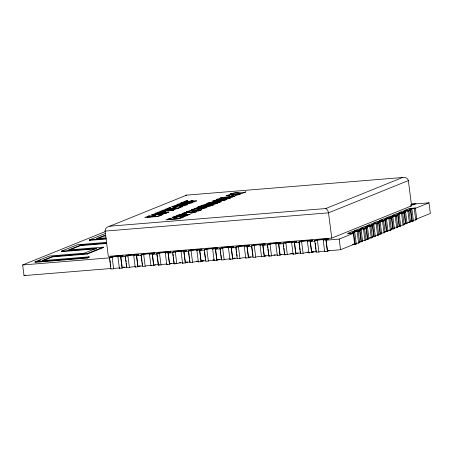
<?xml version="1.0" encoding="UTF-8"?>
<svg xmlns="http://www.w3.org/2000/svg" width="453" height="453" viewBox="0 0 453 453"><rect width="100%" height="100%" fill="white"/><g stroke="black" fill="none" stroke-linecap="round" stroke-linejoin="round"><path stroke-width="0.68" d="M185.373 195.792L186.342 195.147L402.615 177.502C404.88 177.038 407.949 178.006 408.351 180.583L411.584 205.843L331.766 238.091L108.324 256.353L105.09 231.087C104.853 228.465 107.446 226.568 109.802 226.189L325.792 208.539L402.615 177.502M109.802 226.189L186.625 195.152M111.03 268.487L24.015 275.6L22.65 264.96L105.238 231.596M43.358 260.594L52.525 256.891L87.282 254.054L103.244 247.604L103.188 247.134L87.219 253.584L52.463 256.426L41.987 260.662L89.156 256.806L89.218 257.27L87.225 258.074L35.085 262.338L35.028 261.874L49.496 256.024L84.252 253.187L96.223 248.346L96.285 248.816L61.529 251.653L61.466 251.189L77.429 244.739L106.631 242.355M106.149 239.003L89.462 240.367L89.405 239.903L105.543 233.38M38.862 260.809L40.747 260.05M61.529 251.653L62.803 251.138M89.462 240.367L90.753 239.847M106.817 242.984L80.402 245.141L68.431 249.977L103.188 247.134M105.753 235.35L104.349 235.464L96.364 238.691L106.098 237.893M69.116 250.186L80.458 245.605L106.874 243.448M97.038 238.907L104.405 235.934L105.815 235.815M24.015 275.6L25.323 275.067M35.028 261.874L87.163 257.61L89.156 256.806M109.433 257.457L111.851 256.477L123.023 255.566L120.606 256.54L117.905 256.76A3.165 0.345 -7.3 0 0 116.353 256.46A3.165 0.345 -7.3 0 0 112.134 257.236L109.433 257.457L110.917 269.025L113.612 268.805A3.165 0.345 -7.3 0 1 117.837 268.029A3.165 0.345 -7.3 0 1 119.388 268.329L122.089 268.108L124.507 267.134L123.108 267.247M110.226 257.621L111.914 256.942M126.308 263.21L126.823 267.196L122.202 267.576L120.838 256.936L123.086 256.03L120.991 256.2M125.226 256.166L127.644 255.186L138.816 254.275L136.398 255.254L133.697 255.469A3.165 0.345 -7.3 0 0 132.146 255.169A3.165 0.345 -7.3 0 0 127.922 255.945L125.226 256.166L126.704 267.734L129.405 267.513A3.165 0.345 -7.3 0 1 133.629 266.738A3.165 0.345 -7.3 0 1 135.181 267.038L137.876 266.817L140.3 265.843M142.61 265.905L137.995 266.285L136.63 255.645L138.873 254.739L137.48 254.852M141.013 254.875L143.437 253.895L154.609 252.984L152.185 253.963L149.49 254.184A3.165 0.345 -7.3 0 0 147.938 253.878A3.165 0.345 -7.3 0 0 143.714 254.654L141.013 254.875L142.497 266.443L145.198 266.222A3.165 0.345 -7.3 0 1 148.103 265.588A3.165 0.345 -7.3 0 1 151.217 265.43M158.403 264.614L153.782 264.994L152.423 254.354L154.666 253.448L153.273 253.561M122.202 267.576L123.324 267.123M156.806 253.584L159.224 252.604L170.396 251.692L167.978 252.672L165.277 252.893A3.165 0.345 -7.3 0 0 163.726 252.587A3.165 0.345 -7.3 0 0 159.507 253.363L156.806 253.584L158.29 265.152L160.991 264.931A3.165 0.345 -7.3 0 1 163.895 264.297A3.165 0.345 -7.3 0 1 167.004 264.139M173.856 260.668L174.195 263.323L169.575 263.703L168.21 253.063L170.458 252.157L169.06 252.27M172.599 252.293L175.017 251.313L186.189 250.401L183.771 251.381L181.07 251.602A3.165 0.345 -7.3 0 0 179.518 251.296A3.165 0.345 -7.3 0 0 175.3 252.072L172.599 252.293L174.082 263.861L176.778 263.64A3.165 0.345 -7.3 0 1 179.688 263.006A3.165 0.345 -7.3 0 1 182.797 262.848M189.728 260.039L189.988 262.032L185.368 262.412L184.003 251.777L186.251 250.866L184.852 250.985M188.391 251.002L190.809 250.028L201.981 249.11L199.563 250.09L196.862 250.311A3.165 0.345 -7.3 0 0 195.311 250.005A3.165 0.345 -7.3 0 0 191.087 250.781L188.391 251.002L189.869 262.57L192.57 262.349A3.165 0.345 -7.3 0 1 195.475 261.715A3.165 0.345 -7.3 0 1 198.59 261.557M149.49 254.184L150.968 265.747L153.669 265.526L155.487 264.795M158.29 265.152L159.496 264.665M205.605 259.416L205.775 260.747L201.16 261.121L199.796 250.486L202.038 249.58M204.178 249.711L206.602 248.737L217.774 247.819L215.351 248.799L212.65 249.02A3.165 0.345 -7.3 0 0 211.098 248.714A3.165 0.345 -7.3 0 0 206.879 249.49L204.178 249.711L205.662 261.279L208.363 261.058A3.165 0.345 -7.3 0 1 212.582 260.282A3.165 0.345 -7.3 0 1 214.133 260.588L216.834 260.367L219.252 259.388L217.859 259.501M165.277 252.893L166.761 264.461L169.462 264.241L171.274 263.504M174.082 263.861L175.288 263.374M220.973 254.801L221.568 259.456L216.947 259.829L215.588 249.195L217.831 248.289M185.368 262.412L186.489 261.959M219.971 248.42L222.389 247.446L233.561 246.534L231.143 247.508L228.442 247.729A3.165 0.345 -7.3 0 0 226.891 247.429A3.165 0.345 -7.3 0 0 222.672 248.199L219.971 248.42L221.455 259.988L224.156 259.767A3.165 0.345 -7.3 0 1 228.374 258.991A3.165 0.345 -7.3 0 1 229.926 259.297L232.627 259.076L235.045 258.097L233.646 258.216M181.07 251.602L182.553 263.17L185.254 262.95L187.672 261.97M237.361 258.165L232.74 258.538L231.375 247.904L233.623 246.998M201.16 261.121L202.281 260.668M235.764 247.134L238.182 246.155L249.354 245.243L246.936 246.217L244.235 246.438A3.165 0.345 -7.3 0 0 242.683 246.138A3.165 0.345 -7.3 0 0 238.465 246.913L235.764 247.134L237.242 258.697L239.943 258.476A3.165 0.345 -7.3 0 1 244.167 257.706A3.165 0.345 -7.3 0 1 245.719 258.006L248.414 257.785L250.837 256.811M196.862 250.311L198.34 261.879L201.041 261.658L203.465 260.679L202.066 260.792M408.351 180.583L328.527 212.831L105.09 231.087M253.148 256.874L248.533 257.247L247.168 246.613L249.416 245.707L248.018 245.82M216.947 259.829L218.069 259.376M251.551 245.843L253.974 244.863L265.147 243.952L262.723 244.926L260.028 245.147A3.165 0.345 -7.3 0 0 258.476 244.846A3.165 0.345 -7.3 0 0 254.252 245.622L251.551 245.843L253.034 257.406L255.735 257.191A3.165 0.345 -7.3 0 1 258.64 256.557A3.165 0.345 -7.3 0 1 261.755 256.398M268.94 255.583L264.32 255.962L262.961 245.322L265.203 244.416L263.81 244.529M267.344 244.552L269.762 243.572L280.934 242.661L278.516 243.635L275.815 243.856A3.165 0.345 -7.3 0 0 274.263 243.555A3.165 0.345 -7.3 0 0 270.045 244.331L267.344 244.552L268.827 256.121L271.528 255.9A3.165 0.345 -7.3 0 1 274.433 255.266A3.165 0.345 -7.3 0 1 277.542 255.107M284.393 251.63L284.733 254.292L280.113 254.671L278.754 244.031L280.996 243.125L279.597 243.238M283.136 243.261L285.554 242.281L296.726 241.37L294.308 242.349L291.607 242.57A3.165 0.345 -7.3 0 0 290.056 242.264A3.165 0.345 -7.3 0 0 285.837 243.04L283.136 243.261L284.62 254.829L287.315 254.609A3.165 0.345 -7.3 0 1 290.226 253.974A3.165 0.345 -7.3 0 1 293.334 253.816M300.271 251.007L300.526 253.001L295.905 253.38L294.541 242.74L296.789 241.834M298.929 241.97L301.347 240.99L312.519 240.079L310.101 241.058L307.4 241.279A3.165 0.345 -7.3 0 0 305.849 240.973A3.165 0.345 -7.3 0 0 301.624 241.749L298.929 241.97L300.407 253.538L303.108 253.318A3.165 0.345 -7.3 0 1 307.332 252.542A3.165 0.345 -7.3 0 1 308.884 252.848L311.579 252.627L314.003 251.647L312.604 251.76M260.028 245.147L261.506 256.715L264.207 256.494L266.024 255.764M268.827 256.121L270.039 255.628M316.143 250.379L316.313 251.709L311.698 252.089L310.333 241.449L312.576 240.543M314.716 240.679L317.14 239.699L328.312 238.788L325.888 239.767L323.193 239.988A3.165 0.345 -7.3 0 0 321.641 239.682A3.165 0.345 -7.3 0 0 317.417 240.458L314.716 240.679L316.2 252.247L318.901 252.027A3.165 0.345 -7.3 0 1 323.119 251.251A3.165 0.345 -7.3 0 1 324.671 251.557L327.372 251.336L329.79 250.356L328.397 250.469M275.815 243.856L277.298 255.424L279.999 255.203L281.811 254.473M284.62 254.829L285.826 254.337M347.762 233.85L353.283 233.397L354.648 244.037L340.554 249.728L327.485 250.798L326.126 240.164L328.368 239.252M295.905 253.38L297.026 252.927M291.607 242.57L293.091 254.133L295.792 253.912L298.21 252.938M355.39 230.77L354.11 231.285L359.631 230.832L360.996 241.472L359.756 241.97M362.377 227.944L360.452 228.72L365.979 228.272L367.338 238.907L366.103 239.405M374.427 223.074L373.147 223.595L378.668 223.142L380.033 233.782L378.176 234.529M382.7 219.733L379.495 221.03L385.016 220.577L386.381 231.217L384.523 231.964M393.47 215.385L392.185 215.9L397.711 215.452L399.07 226.087L397.213 226.84M406.16 210.254L404.88 210.775L410.401 210.322L411.766 220.962L409.908 221.71M356.013 243.386A3.165 0.345 -7.3 0 1 358.606 243.085L359.693 242.644L358.21 231.081L352.191 231.568L347.7 233.386L353.719 232.893L354.807 232.457L356.29 244.02L352.53 244.677M354.807 232.457A3.165 0.345 -7.3 0 1 352.649 232.259A3.165 0.345 -7.3 0 1 357.128 231.517L358.21 231.081M362.36 240.82A3.165 0.345 -7.3 0 1 364.954 240.52L366.041 240.084L364.557 228.516L358.538 229.008L354.048 230.82L360.067 230.328L361.154 229.892L362.638 241.46L359.546 242.061M361.154 229.892A3.165 0.345 -7.3 0 1 358.991 229.694A3.165 0.345 -7.3 0 1 363.476 228.952L364.557 228.516M368.708 238.255A3.165 0.345 -7.3 0 1 371.301 237.955L372.389 237.519L370.905 225.951L364.886 226.443L360.395 228.255L366.415 227.763L367.502 227.327L368.98 238.895L365.888 239.495M367.502 227.327A3.165 0.345 -7.3 0 1 365.339 227.129A3.165 0.345 -7.3 0 1 369.818 226.387L370.905 225.951M375.056 235.696A3.165 0.345 -7.3 0 1 377.649 235.39L378.731 234.954L377.253 223.386L371.228 223.878L366.743 225.69L372.762 225.203L373.844 224.762L375.327 236.33L372.236 236.93M373.844 224.762A3.165 0.345 -7.3 0 1 371.687 224.563A3.165 0.345 -7.3 0 1 376.166 223.827L377.253 223.386M381.398 233.131A3.165 0.345 -7.3 0 1 383.997 232.831L385.078 232.389L383.595 220.821L377.575 221.313L373.085 223.131L379.11 222.638L380.192 222.196L381.675 233.765L378.583 234.371M380.192 222.196A3.165 0.345 -7.3 0 1 378.034 222.004A3.165 0.345 -7.3 0 1 382.513 221.262L383.595 220.821M387.745 230.566A3.165 0.345 -7.3 0 1 390.339 230.266L391.426 229.824L389.942 218.261L383.923 218.748L379.433 220.566L385.452 220.073L386.539 219.637L388.023 231.2L384.931 231.806M386.539 219.637A3.165 0.345 -7.3 0 1 384.376 219.439A3.165 0.345 -7.3 0 1 388.861 218.697L389.942 218.261M394.093 228.001A3.165 0.345 -7.3 0 1 396.686 227.7L397.774 227.264L396.29 215.696L390.271 216.189L385.78 218.001L391.8 217.508L392.887 217.072L394.365 228.64L391.273 229.241M392.887 217.072A3.165 0.345 -7.3 0 1 390.724 216.874A3.165 0.345 -7.3 0 1 395.203 216.132L396.29 215.696M400.441 225.435A3.165 0.345 -7.3 0 1 403.034 225.135L404.116 224.699L402.638 213.131L396.618 213.623L392.128 215.435L398.147 214.943L399.229 214.507L400.712 226.075L397.621 226.676M399.229 214.507A3.165 0.345 -7.3 0 1 397.071 214.309A3.165 0.345 -7.3 0 1 401.551 213.567L402.638 213.131M406.783 222.876A3.165 0.345 -7.3 0 1 409.382 222.576L410.463 222.134L408.98 210.566L402.96 211.058L398.47 212.87L404.495 212.383L405.577 211.942L407.06 223.51L403.968 224.11M405.577 211.942A3.165 0.345 -7.3 0 1 403.419 211.744A3.165 0.345 -7.3 0 1 407.898 211.007L408.98 210.566M413.13 220.311A3.165 0.345 -7.3 0 1 415.724 220.011L416.811 219.569L415.327 208.001L409.308 208.493L404.818 210.311L410.837 209.818L411.924 209.377L413.408 220.945L410.316 221.551M411.924 209.377A3.165 0.345 -7.3 0 1 409.761 209.184A3.165 0.345 -7.3 0 1 414.246 208.442L415.327 208.001M326.126 240.164L339.189 239.093L353.283 233.397M358.397 231.336L359.631 230.832M364.121 229.02L365.979 228.272M371.086 226.206L372.326 225.707L373.685 236.341L371.828 237.095M376.817 223.895L378.668 223.142M383.159 221.33L385.016 220.577M389.506 218.765L391.364 218.018L392.728 228.652L390.871 229.399M395.854 216.2L397.711 215.452M402.202 213.635L404.053 212.887L405.418 223.522L403.561 224.275M408.544 211.075L410.401 210.322M414.891 208.51L428.985 202.814L430.35 213.454L416.256 219.144M311.698 252.089L312.819 251.636M428.985 202.814L415.922 203.884L413.68 204.79L410.882 205.016M410.826 204.552L413.617 204.326L416.035 203.346L413.34 203.567A3.165 0.345 -7.3 0 1 411.72 203.997M410.175 205.962L411.584 205.843M398.532 213.34L404.053 212.887M89.405 239.903L106.087 238.538M385.837 218.465L391.364 218.018M415.475 219.682L416.811 219.569M410.384 221.075L411.766 220.962M408.459 222.298L409.795 222.191M101.857 247.717L103.244 247.604M61.466 251.189L96.223 248.346M366.8 226.16L372.326 225.707M396.432 227.372L397.774 227.264M391.347 228.765L392.728 228.652M389.421 229.988L390.758 229.881M377.394 235.062L378.731 234.954M22.65 264.96L109.666 257.848L109.836 259.178M120.838 256.936L125.458 256.557L125.713 258.555M136.63 255.645L141.251 255.271L142.016 261.251M152.423 254.354L157.038 253.98M168.21 253.063L172.831 252.689M184.003 251.777L188.624 251.398L189.133 255.384M199.796 250.486L204.416 250.107M215.588 249.195L220.203 248.816L220.373 250.147M231.375 247.904L235.996 247.525L236.251 249.518M247.168 246.613L251.789 246.234L252.553 252.219M262.961 245.322L267.581 244.943M278.754 244.031L283.368 243.657M294.541 242.74L299.161 242.366L299.671 246.353M310.333 241.449L314.954 241.075M372.304 236.455L373.685 236.341M369.71 237.734L371.715 237.576M358.357 242.757L359.693 242.644M353.266 244.15L354.648 244.037M179.292 262.655L180.69 262.542M196.477 261.251L197.876 261.138M212.967 259.903L214.365 259.79M274.037 254.914L275.435 254.796M290.526 253.567L291.925 253.454M307.021 252.219L308.414 252.106M325.792 208.539L327.513 209.92L328.442 212.304L331.766 238.091M414.246 208.442L415.724 220.011M410.837 209.818L412.321 221.387M407.898 211.007L409.382 222.576M404.495 212.383L405.973 223.946M401.551 213.567L403.034 225.135M398.147 214.943L399.625 226.511M395.203 216.132L396.686 227.7M391.8 217.508L393.283 229.076M388.861 218.697L390.339 230.266M385.452 220.073L386.936 231.642M382.513 221.262L383.997 232.831M379.11 222.638L380.588 234.207M376.166 223.827L377.649 235.39M372.762 225.203L374.24 236.766M369.818 226.387L371.301 237.955M366.415 227.763L367.898 239.331M363.476 228.952L364.954 240.52M360.067 230.328L361.551 241.896M357.128 231.517L358.606 243.085M353.719 232.893L355.203 244.461M339.189 239.093L340.554 249.728M325.888 239.767L327.372 251.336M323.193 239.988L324.671 251.557M317.417 240.458L318.901 252.027M315.209 243.068L315.973 249.054M310.101 241.058L311.579 252.627M307.4 241.279L308.884 252.848M301.624 241.749L303.108 253.318M299.841 247.683L300.096 249.677M294.308 242.349L295.792 253.912M285.837 243.04L287.315 254.609M283.538 244.982L283.799 246.981M283.969 248.306L284.224 250.305M278.516 243.635L279.999 255.203M270.045 244.331L271.528 255.9M267.666 245.611L267.921 247.604M268.091 248.935L268.856 254.92M262.723 244.926L264.207 256.494M254.252 245.622L255.735 257.191M252.723 253.55L252.978 255.543M246.936 246.217L248.414 257.785M244.235 246.438L245.719 258.006M238.465 246.913L239.943 258.476M236.421 250.849L236.676 252.842M236.851 254.173L237.106 256.171M231.143 247.508L232.627 259.076M228.442 247.729L229.926 259.297M222.672 248.199L224.156 259.767M220.549 251.477L220.804 253.47M215.351 248.799L216.834 260.367M212.65 249.02L214.133 260.588M206.879 249.49L208.363 261.058M204.671 252.1L205.436 258.085M199.563 250.09L201.041 261.658M191.087 250.781L192.57 262.349M189.303 256.715L189.558 258.708M183.771 251.381L185.254 262.95M175.3 252.072L176.778 263.64M173.001 254.02L173.256 256.013M173.425 257.344L173.686 259.337M167.978 252.672L169.462 264.241M159.507 253.363L160.991 264.931M157.129 254.643L157.384 256.636M157.553 257.967L158.318 263.952M152.185 253.963L153.669 265.526M143.714 254.654L145.198 266.222M142.185 262.581L142.44 264.575M136.398 255.254L137.876 266.817M133.697 255.469L135.181 267.038M127.922 255.945L129.405 267.513M125.883 259.886L126.138 261.879M120.606 256.54L122.089 268.108M117.905 256.76L119.388 268.329M112.134 257.236L113.612 268.805M110.005 260.509L110.266 262.502M110.436 263.833L110.775 266.494M104.349 235.464L104.405 235.934M87.219 253.584L87.282 254.054M87.163 257.61L87.225 258.074M84.252 253.187L84.309 253.652M80.402 245.141L80.458 245.605M52.463 256.426L52.525 256.891M387.196 231.268A3.165 0.345 -7.3 0 1 385.979 231.279M381.675 233.765A3.165 0.345 -7.3 0 1 380.848 233.833M407.06 223.51A3.165 0.345 -7.3 0 1 405.016 223.589M362.638 241.46A3.165 0.345 -7.3 0 1 361.805 241.523M394.365 228.64A3.165 0.345 -7.3 0 1 393.538 228.703M368.153 238.963A3.165 0.345 -7.3 0 1 366.941 238.974M400.712 226.075A3.165 0.345 -7.3 0 1 399.886 226.143M413.408 220.945A3.165 0.345 -7.3 0 1 412.581 221.013M375.327 236.33A3.165 0.345 -7.3 0 1 374.501 236.398M167.089 264.326A3.165 0.345 -7.3 0 1 166.761 264.461M182.967 262.927A3.165 0.345 -7.3 0 1 182.553 263.17M198.759 261.636A3.165 0.345 -7.3 0 1 198.34 261.879M261.84 256.579A3.165 0.345 -7.3 0 1 261.506 256.715M277.627 255.294A3.165 0.345 -7.3 0 1 277.298 255.424M293.504 253.89A3.165 0.345 -7.3 0 1 293.091 254.133M356.29 244.02A3.165 0.345 -7.3 0 1 354.761 244.116M163.81 211.817L161.959 212.678L157.157 213.074L159.869 212.106L163.81 211.817M184.954 214.133L183.108 214.999L178.301 215.39L181.019 214.428L184.954 214.133M152.638 214.864C156.421 214.309 178.658 210.787 158.703 214.875C168.386 213.221 163.533 212.604 157.769 214.507C150.011 216.353 147.916 214.654 157.502 213.64L152.638 214.864M173.199 206.557C176.981 206.002 199.218 202.48 179.263 206.574C188.946 204.915 184.094 204.297 178.329 206.2C170.571 208.046 168.476 206.347 178.063 205.334L173.199 206.557M178.233 204.524C182.015 203.969 204.252 200.447 184.297 204.535C193.98 202.882 189.127 202.264 183.363 204.167C175.605 206.013 173.51 204.314 183.097 203.301L178.233 204.524M173.782 217.185C177.565 216.63 199.801 213.108 179.847 217.197C189.53 215.543 184.677 214.926 178.912 216.828C171.155 218.674 169.06 216.97 178.646 215.962L173.782 217.185M170.26 209.484L170.028 209.722L178.108 208.431L168.091 210.554L174.065 210.062L173.346 210.351L159.898 211.449L163.76 210.011L169.116 209.337A3.596 0.396 -7.3 0 1 170.164 209.411L170.26 209.484M209.445 204.518L209.212 204.756L217.293 203.459L207.276 205.583L213.25 205.096L212.531 205.385L199.082 206.483L202.938 205.039L208.301 204.365A3.596 0.396 -7.3 0 1 209.348 204.439L209.445 204.518M221.104 201.845L218.289 202.836L213.006 203.635A9.949 1.093 -7.3 0 1 208.403 203.98L206.092 203.725L207.593 203.04A6.71 0.736 -7.3 0 1 209.665 202.576L220.124 201.579A6.002 0.657 -7.3 0 1 221.053 201.749L221.104 201.845M226.976 199.473L224.161 200.464L218.878 201.262A9.949 1.093 -7.3 0 1 214.275 201.608L211.964 201.353L213.465 200.668A6.71 0.736 -7.3 0 1 215.543 200.203L225.996 199.207A6.002 0.657 -7.3 0 1 226.925 199.377L226.976 199.473M219.428 202.066L217.219 202.819A4.949 0.544 -7.3 0 1 214.275 203.278L207.814 203.476L208.867 203.001A4.626 0.51 -7.3 0 1 212.383 202.355L219.428 202.066M225.3 199.694L223.091 200.447A4.949 0.544 -7.3 0 1 220.147 200.906L213.686 201.104L214.745 200.628A4.626 0.51 -7.3 0 1 218.255 199.983L225.3 199.694M195.039 212.021L194.813 212.18A2.593 0.283 -7.3 0 1 192.474 212.661L190.668 213.074L191.523 212.984A4.309 0.47 -7.3 0 0 193.935 212.633C201.375 210.838 190.413 211.908 189.292 212.264A3.086 0.34 -7.3 0 0 187.48 212.281L182.044 213.425L185.22 213.284C179.971 213.193 189.603 212.219 189.161 212.774L192.004 212.078L195.039 212.021M239.082 194.229L238.85 194.388A2.593 0.283 -7.3 0 1 236.511 194.869L234.705 195.283L235.566 195.192A4.309 0.47 -7.3 0 0 237.978 194.841C245.413 193.046 234.45 194.116 233.329 194.473A3.086 0.34 -7.3 0 0 231.523 194.484L226.087 195.628L229.263 195.492C224.014 195.402 233.646 194.428 233.199 194.983L236.047 194.28L239.082 194.229M168.601 209.767L166.551 210.679L162.1 211.041L165.305 209.943L168.601 209.767M207.785 204.801L205.736 205.707L201.285 206.075L204.49 204.977L207.785 204.801M186.398 211.608L186.285 211.817A3.839 0.419 -7.3 0 0 187.332 211.925L189.694 211.568L187.802 211.523L188.635 211.183L191.404 210.758L198.329 211.121L201.902 209.682C199.088 210.543 196.506 211.024 193.578 210.407A4.377 0.481 -7.3 0 0 191.33 210.554L186.398 211.608M230.441 193.816L230.328 194.026A3.839 0.419 -7.3 0 0 231.375 194.133L233.737 193.776L231.845 193.725L232.678 193.391L235.447 192.967L242.366 193.329L245.939 191.885C243.131 192.751 240.549 193.233 237.615 192.61A4.377 0.481 -7.3 0 0 235.373 192.763L230.441 193.816M165.605 211.625L163.55 212.548L169.014 212.1L154.852 213.493L158.448 212.157L163.663 211.449A4.377 0.481 -7.3 0 1 165.334 211.443L165.605 211.625M186.755 213.941L184.694 214.869L190.164 214.422L175.996 215.809L179.592 214.479L184.813 213.771A4.377 0.481 -7.3 0 1 186.477 213.765L186.755 213.941M148.703 215.973L144.796 217.553L158.244 216.455L162.276 214.824L160.69 214.954L157.372 216.296L152.797 216.67L155.787 215.464L154.207 215.588L151.217 216.8L147.095 217.134L150.288 215.843L148.703 215.973M169.263 207.667L165.356 209.246L178.805 208.148L182.836 206.517L181.251 206.647L177.933 207.989L173.352 208.363L176.347 207.157L174.767 207.281L171.778 208.493L167.655 208.827L170.849 207.536L169.263 207.667M181.285 202.814L180.571 203.103L194.733 201.715L181.285 202.814M186.228 200.815L182.582 202.287L196.749 200.9L190.639 201.398L193.176 200.373L191.585 200.503L189.048 201.528L184.886 201.868L187.814 200.685L186.228 200.815M169.847 218.295L165.94 219.875L179.388 218.776L183.42 217.146L181.834 217.276L178.516 218.618L173.941 218.992L176.93 217.78L175.351 217.91L172.361 219.116L168.244 219.456L171.438 218.165L169.847 218.295M192.191 209.269L191.455 209.563L206.336 207.887L207.066 207.593L196.551 208.029L210.373 206.257L198.403 206.755L197.689 207.049L208.137 206.551L194.513 208.329L204.807 207.899L192.191 209.269M217.327 199.116L216.251 199.547L229.699 198.448L230.384 198.171L218.941 199.105L232.593 197.281L222.91 197.565L234.852 196.364L221.404 197.463L220.447 197.853L230.373 197.553L217.327 199.116M198.878 209.065L196.84 209.886L198.499 209.75L200.537 208.929L198.878 209.065M232.01 195.679L229.971 196.506L231.63 196.37L233.669 195.543L232.01 195.679"/></g></svg>
